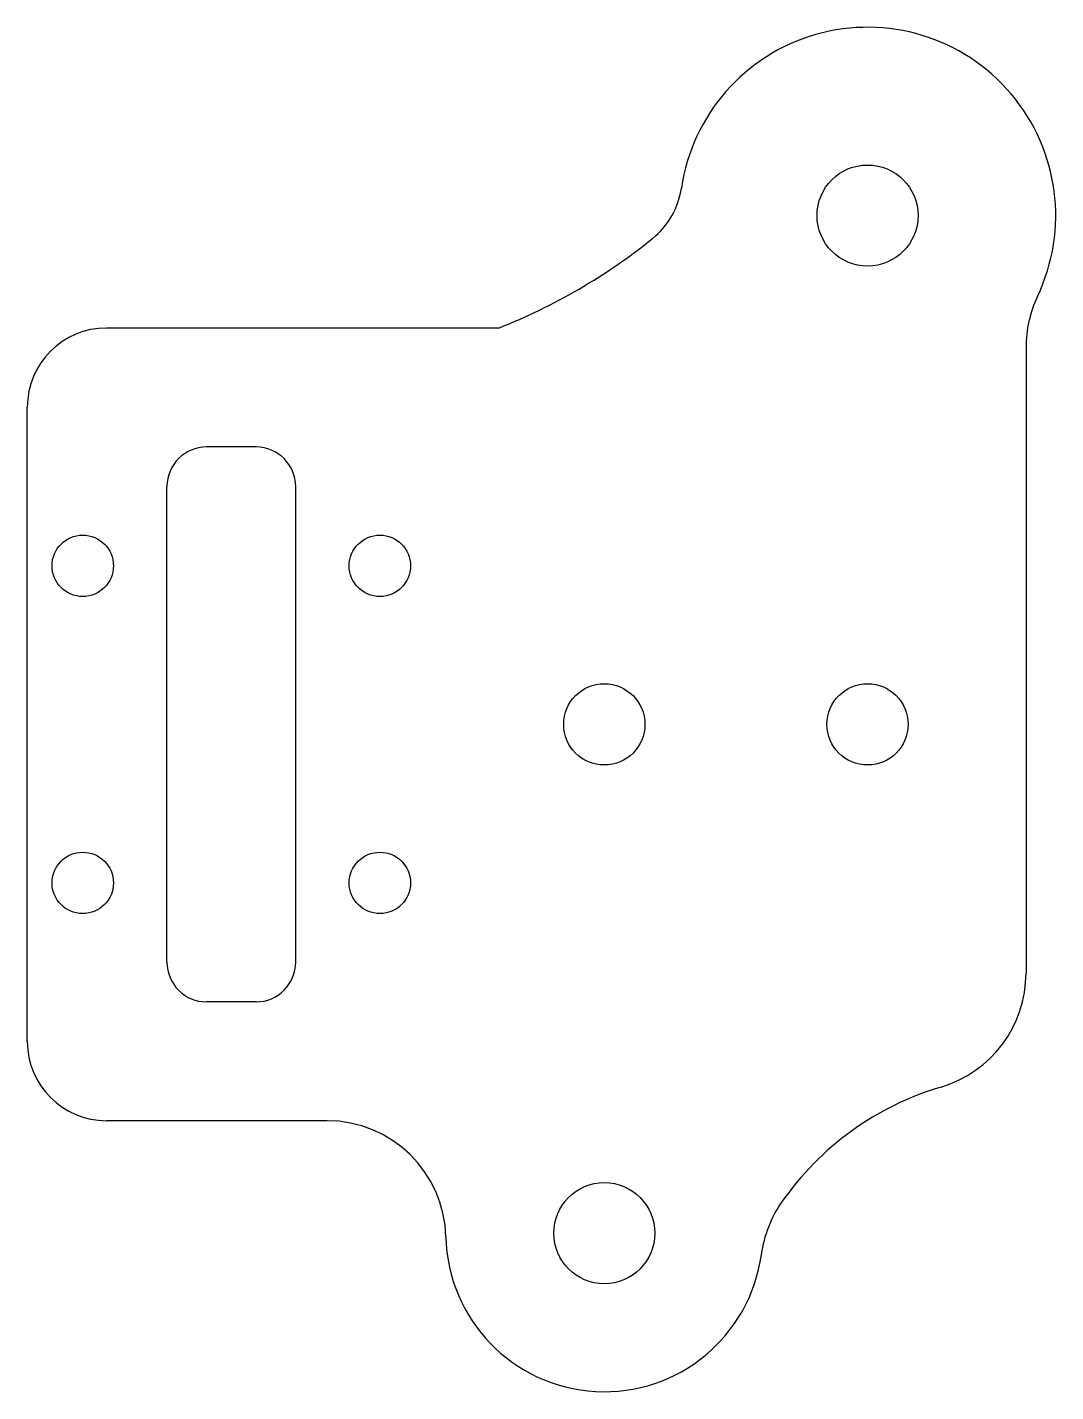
# Model space of a CAD drawing. Extents: x -40.3 to 11.6, y -33.7 to 35.2.
import ezdxf

# ---------------------------------------------------------------- set-up
doc = ezdxf.new("R2010")
doc.units = 0
doc.header["$MEASUREMENT"] = 0
doc.layers.add('VISIBLE', color=7, linetype='CONTINUOUS')

msp = doc.modelspace()

# ---------------------------------------------------------------- linework, layer by layer
at = {"layer": 'VISIBLE'}
for p, q in [((-16.5, 20), (-36.3, 20)), ((10.12, 19.023), (10.12, -12.549)), ((-40.3, -16), (-40.3, 16)), ((-28.75, 14), (-31.25, 14)), ((-33.25, -12), (-33.25, 12)), ((-26.75, -12), (-26.75, 12)), ((-28.75, -14), (-31.25, -14)), ((-25.166, -20), (-36.3, -20))]:
    msp.add_line(p, q, dxfattribs=at)
for centre, radius in [((2.12, 25.675), 2.55), ((-37.5, 8), 1.55), ((-22.5, 8), 1.55), ((-11.17, 0), 2.05), ((2.12, 0), 2.05), ((-37.5, -8), 1.55), ((-22.5, -8), 1.55), ((-11.17, -25.675), 2.55)]:
    msp.add_circle(centre, radius, dxfattribs=at)
for centre, radius, start, end in [((2.12, 25.675), 9.5, 334.58538, 171.63488), ((-11.236, 27.639), 4, 308.81582, 351.63488), ((-27.534, 47.897), 30, 291.57932, 308.81582), ((16.12, 19.023), 6, 154.58538, 180), ((-36.3, 16), 4, 90, 180), ((-31.25, 12), 2, 90, 180), ((-28.75, 12), 2, 0, 90), ((-31.25, -12), 2, 180, 270), ((-28.75, -12), 2, 270, 0), ((4.12, -12.549), 6, 286.56988, 0), ((-36.3, -16), 4, 180, 270), ((10.12, -32.714), 15.039, 106.56988, 145.1239), ((-25.166, -26), 6, 1.3302, 90), ((2.704, -27.545), 6, 145.1239, 172.32204), ((-11.17, -25.675), 8, 181.3302, 352.32204)]:
    msp.add_arc(centre, radius, start, end, dxfattribs=at)

doc.saveas('drawing.dxf')
